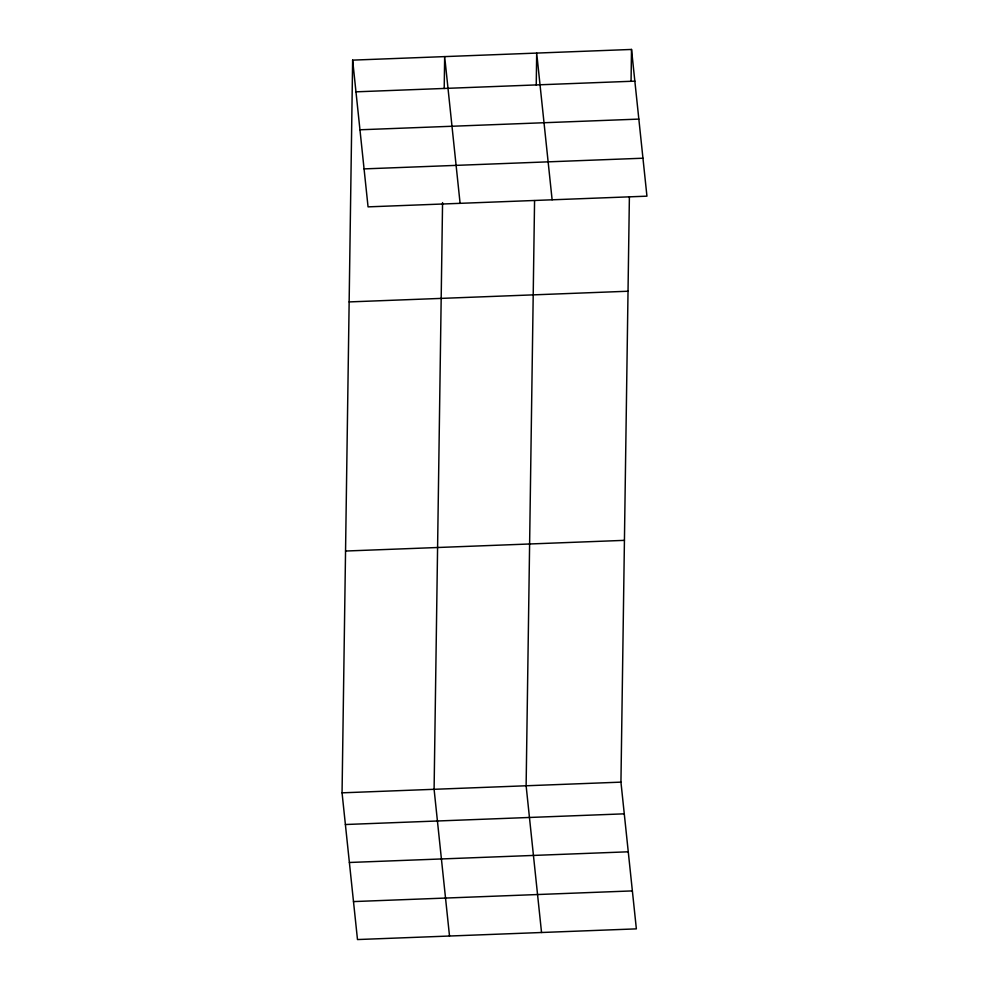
<?xml version="1.0" encoding="UTF-8"?>
<svg xmlns="http://www.w3.org/2000/svg" width="989" height="989" viewBox="0 0 989 989"><rect width="100%" height="100%" fill="white"/><g stroke="black" fill="none" stroke-linecap="round" stroke-linejoin="round"><path stroke-width="1.48" d="M629.387 196.959L620.944 782.138L636.36 928.869L357.486 939.55L342.058 792.832L352.64 60.131L631.514 49.45L646.942 196.168L368.056 206.862L352.64 60.131M442.565 202.597L434.097 789.296L449.513 936.027M444.209 88.54L444.667 56.608L460.095 203.326M534.567 200.594L526.123 785.773L541.539 932.503M536.236 85.017L536.693 53.085L552.122 199.803M631.056 81.382L631.514 49.45M355.966 91.829L634.851 81.147M359.959 129.782L638.832 119.1M364.076 168.896L642.949 158.215M349.154 301.917L628.027 291.236M345.557 551.034L624.43 540.353M342.058 792.832L620.944 782.138M345.396 824.517L624.269 813.836M349.389 862.482L628.262 851.801M353.493 901.585L632.367 890.904"/></g></svg>
